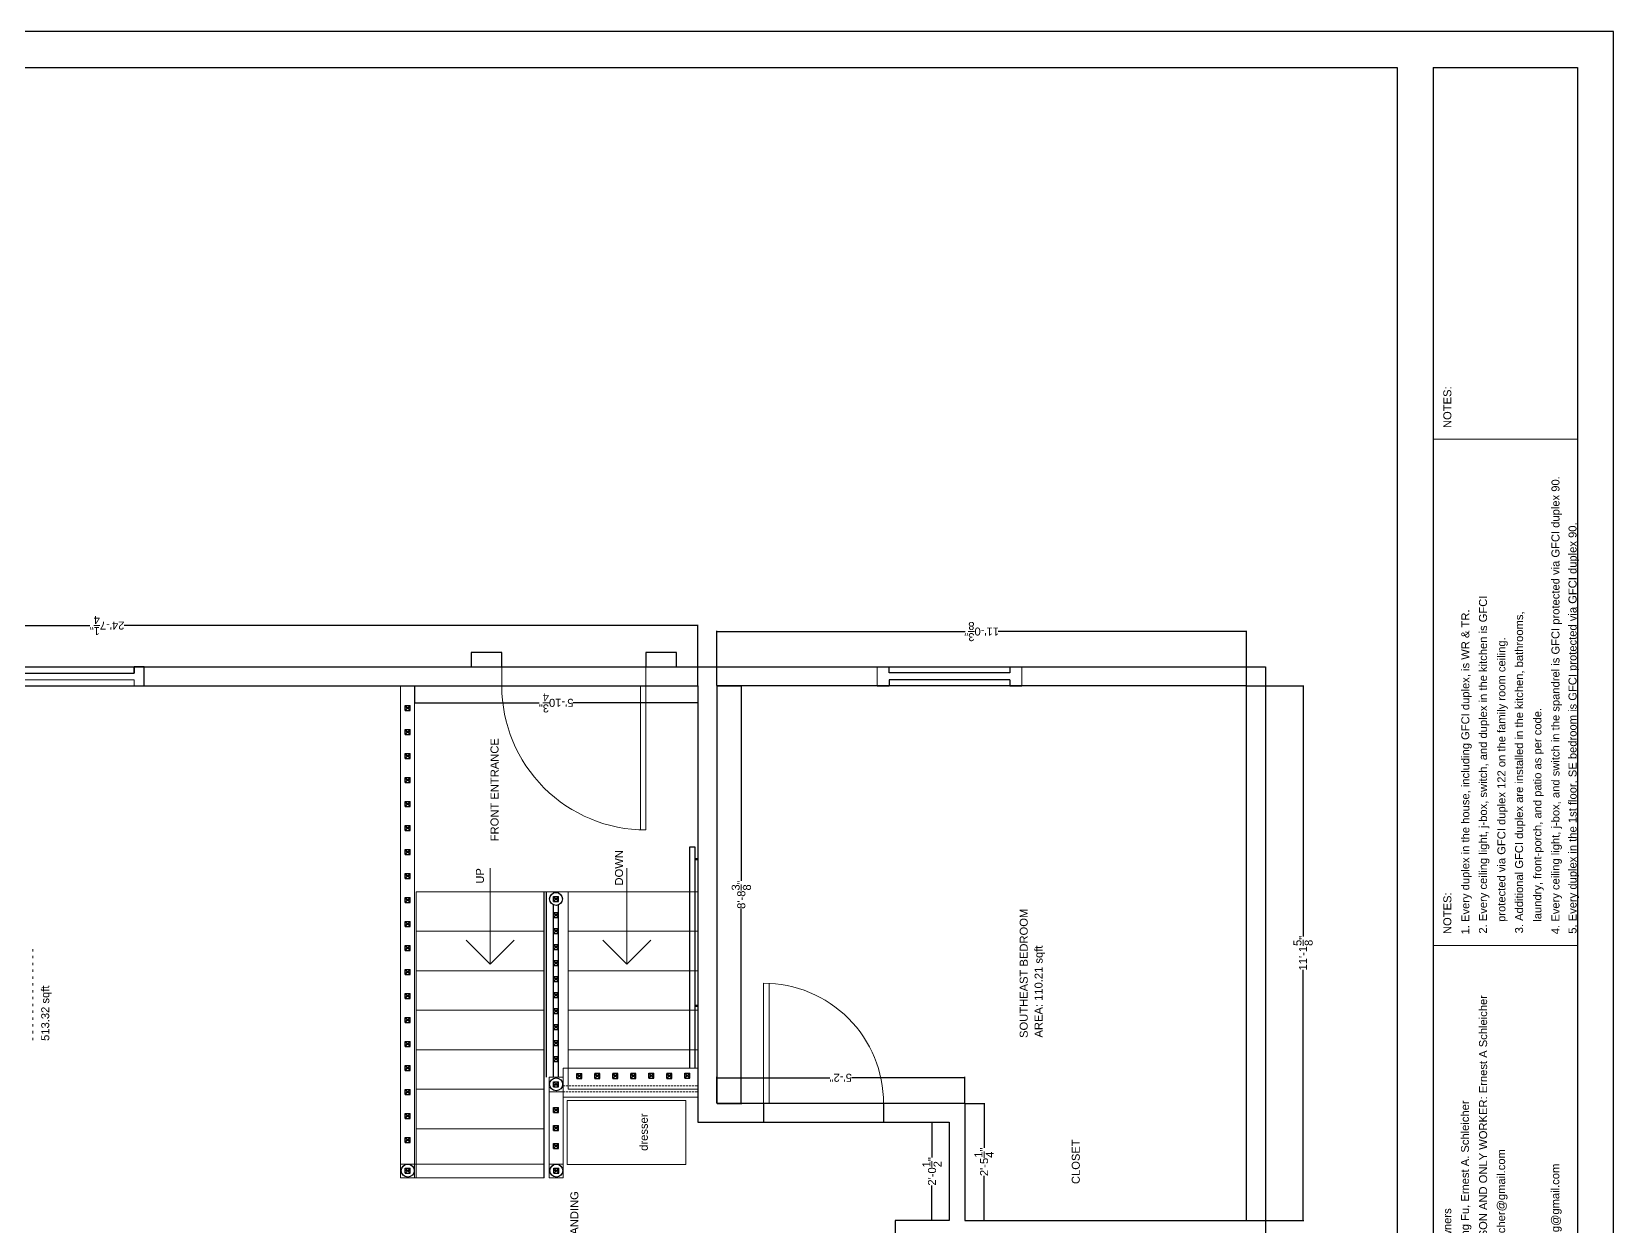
# Model space of a CAD drawing. Header units: inches. Extents: x 12 to 619, y -4 to 515.
# Drawn here: x 224.2 to 619.4, y 216.8 to 515.3 of the extents above; entities that cross this region are included whole.
import ezdxf

# ---------------------------------------------------------------- set-up
doc = ezdxf.new("R2010")
doc.units = ezdxf.units.IN
doc.header["$MEASUREMENT"] = 0
doc.linetypes.add('DASHED', pattern=[0.75, 0.5, -0.25])
doc.layers.get('0').update_dxf_attribs({"color": 1, "lineweight": 9})
for name, color, linetype, lineweight in [('00-page-edge', 7, 'Continuous', 9), ('A201-Dimensions', 7, 'Continuous', 9), ('A201-Floorplan-2nd-floor', 7, 'Continuous', 9), ('A201-Text', 7, 'Continuous', 9)]:
    doc.layers.add(name, color=color, linetype=linetype, lineweight=lineweight)
doc.layers.add('Title Block', color=7, linetype='Continuous')
doc.layers.get('0').off()
doc.styles.get("Standard").update_dxf_attribs({"font": 'Arial.ttf', "height": 2})
doc.dimstyles.get("Standard").update_dxf_attribs({"dimtxt": 0.18, "dimasz": 0.1175, "dimexe": 0.18, "dimexo": 0.0625, "dimgap": 0.09, "dimtad": 0, "dimtoh": 1, "dimdec": 3, "dimzin": 0, "dimdsep": 46, "dimlunit": 4, "dimtxsty": 'Standard', "dimblk": 'ARCHTICK', "dimblk1": 'ARCHTICK', "dimblk2": 'ARCHTICK', "dimcen": 0.09, "dimadec": 1, "dimazin": 0, "dimtfac": 1, "dimtdec": 3, "dimtofl": 0, "dimtmove": 0, "dimatfit": 3, "dimfxl": 1, "dimtolj": 1, "dimtzin": 0, "dimarcsym": 0})

# ---------------------------------------------------------------- blocks, each defined once
blk = doc.blocks.new('L2-dining-room-window')
at = {"layer": 'A201-Floorplan-2nd-floor', "lineweight": 30}
for p, q in [((0, -2.5), (0, 0)), ((0, 0), (4.75, 0)), ((4.75, 0), (4.75, -2.5)), ((3.2, -2.5), (4.75, -2.5)), ((3.2, -2.5), (3.2, -92.5)), ((4.75, -2.5), (3.2, -2.5)), ((0, -92.5), (0, -95)), ((3.2, -92.5), (4.75, -92.5)), ((4.75, -92.5), (3.2, -92.5)), ((4.75, -95), (4.75, -92.5)), ((0, -95), (4.75, -95))]:
    blk.add_line(p, q, dxfattribs=at)
at = {"layer": 'A201-Floorplan-2nd-floor'}
blk.add_lwpolyline([(0, -92.5), (1.55, -92.5), (1.55, -2.5), (0, -2.5)], dxfattribs=at)
blk = doc.blocks.new('L2-SE-bedroom-window')
at = {"lineweight": 30}
blk.add_line((0, -33.125), (0, -36.125), dxfattribs=at)
at = {"layer": 'A201-Floorplan-2nd-floor'}
for p, q in [((4.75, 0), (0, 0)), ((0, -36.125), (4.75, -36.125))]:
    blk.add_line(p, q, dxfattribs=at)
at = {"layer": 'A201-Floorplan-2nd-floor', "lineweight": 30}
for p, q in [((0, 0), (0, -3)), ((4.75, 0), (4.75, -3)), ((1.5, -3), (0, -3)), ((1.5, -33.125), (1.5, -3)), ((3.25, -3), (4.75, -3)), ((3.25, -33.125), (3.25, -3)), ((1.5, -33.125), (0, -33.125)), ((4.75, -33.125), (3.25, -33.125)), ((4.75, -33.125), (4.75, -36.125))]:
    blk.add_line(p, q, dxfattribs=at)
blk = doc.blocks.new('L2-SE-bedroom')
at = {"layer": 'A201-Floorplan-2nd-floor'}
for p, q in [((30, 0), (0, 0)), ((0, 0), (0, -1.38)), ((0, -1.38), (29.97, -1.38))]:
    blk.add_line(p, q, dxfattribs=at)
blk.add_arc((0, 0), 30, 270, 0, dxfattribs=at)
blk = doc.blocks.new('brick-facade-right-of-front-door')
at = {"lineweight": 30}
for p, q in [((3.625, 7.625), (0, 7.625)), ((0, 7.625), (0, 0)), ((3.625, 0), (3.625, 7.625)), ((0, 0), (3.625, 0))]:
    blk.add_line(p, q, dxfattribs=at)
blk = doc.blocks.new('brick-facade-left-of-front-door')
at = {"lineweight": 30}
for p, q in [((3.625, 0), (0, 0)), ((0, 0), (0, -7.625)), ((3.625, -7.625), (3.625, 0)), ((0, -7.625), (3.625, -7.625))]:
    blk.add_line(p, q, dxfattribs=at)
blk = doc.blocks.new('_ArchTick')
at = {"color": 0, "linetype": 'ByBlock', "lineweight": 30, "const_width": 0.15}
blk.add_lwpolyline([(-0.5, -0.5), (0.5, 0.5)], dxfattribs=at)
blk = doc.blocks.new('*D166')
at = {"layer": 'A201-Dimensions', "color": 0, "lineweight": -2, "transparency": 16777216}
for p, q in [((527.81, 351.82), (542.03, 351.82)), ((541.85, 351.82), (541.85, 289.2)), ((541.85, 218.25), (541.85, 280.88)), ((527.81, 218.25), (542.03, 218.25))]:
    blk.add_line(p, q, dxfattribs=at)
at = {"layer": 'A201-Dimensions', "color": 0, "lineweight": -2, "transparency": 16777216, "xscale": 0.1175, "yscale": 0.1175, "zscale": 0.1175}
for p, rotation in [((541.85, 351.82), 90), ((541.85, 218.25), 270)]:
    blk.add_blockref('_ArchTick', p, dxfattribs=dict(at, rotation=rotation))
at = {"layer": 'A201-Dimensions', "color": 0, "lineweight": 5, "transparency": 16777216, "insert": (541.85, 285.04), "char_height": 2, "attachment_point": 5, "rotation": 90}
blk.add_mtext('\\A1;11\'-1{\\H1x;\\S5/8;}"', dxfattribs=at)
blk = doc.blocks.new('*D167')
at = {"layer": 'A201-Dimensions', "color": 0, "lineweight": -2, "transparency": 16777216}
for p, q in [((457.39, 247.5), (462.33, 247.5)), ((462.15, 247.5), (462.15, 236.4)), ((462.15, 218.25), (462.15, 229.36)), ((457.39, 218.25), (462.33, 218.25))]:
    blk.add_line(p, q, dxfattribs=at)
at = {"layer": 'A201-Dimensions', "color": 0, "lineweight": -2, "transparency": 16777216, "xscale": 0.1175, "yscale": 0.1175, "zscale": 0.1175}
for p, rotation in [((462.15, 247.5), 90), ((462.15, 218.25), 270)]:
    blk.add_blockref('_ArchTick', p, dxfattribs=dict(at, rotation=rotation))
at = {"layer": 'A201-Dimensions', "color": 0, "lineweight": 5, "transparency": 16777216, "insert": (462.15, 232.88), "char_height": 2, "attachment_point": 5, "rotation": 90}
blk.add_mtext('\\A1;2\'-5{\\H1x;\\S1/4;}"', dxfattribs=at)
blk = doc.blocks.new('*D168')
at = {"layer": 'A201-Dimensions', "color": 0, "lineweight": -2, "transparency": 16777216}
for p, q in [((395.42, 351.82), (401.66, 351.82)), ((401.48, 351.82), (401.48, 303.14)), ((401.48, 247.5), (401.48, 296.19)), ((395.42, 247.5), (401.66, 247.5))]:
    blk.add_line(p, q, dxfattribs=at)
at = {"layer": 'A201-Dimensions', "color": 0, "lineweight": -2, "transparency": 16777216, "xscale": 0.1175, "yscale": 0.1175, "zscale": 0.1175}
for p, rotation in [((401.48, 351.82), 90), ((401.48, 247.5), 270)]:
    blk.add_blockref('_ArchTick', p, dxfattribs=dict(at, rotation=rotation))
at = {"layer": 'A201-Dimensions', "color": 0, "lineweight": 5, "transparency": 16777216, "insert": (401.48, 299.66), "char_height": 2, "attachment_point": 5, "rotation": 90}
blk.add_mtext('\\A1;8\'-8{\\H1x;\\S3/8;}"', dxfattribs=at)
blk = doc.blocks.new('*D169')
at = {"layer": 'A201-Dimensions', "color": 0, "lineweight": -2, "transparency": 16777216}
for p, q in [((453.39, 242.75), (448.96, 242.75)), ((449.14, 242.75), (449.14, 234)), ((449.14, 218.25), (449.14, 227.01)), ((453.39, 218.25), (448.96, 218.25))]:
    blk.add_line(p, q, dxfattribs=at)
at = {"layer": 'A201-Dimensions', "color": 0, "lineweight": -2, "transparency": 16777216, "xscale": 0.1175, "yscale": 0.1175, "zscale": 0.1175}
for p, rotation in [((449.14, 242.75), 90), ((449.14, 218.25), 270)]:
    blk.add_blockref('_ArchTick', p, dxfattribs=dict(at, rotation=rotation))
at = {"layer": 'A201-Dimensions', "color": 0, "lineweight": 5, "transparency": 16777216, "insert": (449.14, 230.5), "char_height": 2, "attachment_point": 5, "rotation": 90}
blk.add_mtext('\\A1;2\'-0{\\H1x;\\S1/2;}"', dxfattribs=at)
blk = doc.blocks.new('*D172')
at = {"layer": 'A201-Dimensions', "color": 0, "lineweight": -2, "transparency": 16777216}
for p, q in [((395.35, 351.88), (395.35, 365.58)), ((395.35, 365.4), (457.4, 365.4)), ((527.75, 365.4), (465.71, 365.4)), ((527.75, 351.88), (527.75, 365.58))]:
    blk.add_line(p, q, dxfattribs=at)
at = {"layer": 'A201-Dimensions', "color": 0, "lineweight": -2, "transparency": 16777216, "xscale": 0.1175, "yscale": 0.1175, "zscale": 0.1175, "rotation": 180}
blk.add_blockref('_ArchTick', (395.35, 365.4), dxfattribs=at)
at = {"layer": 'A201-Dimensions', "color": 0, "lineweight": -2, "transparency": 16777216, "xscale": 0.1175, "yscale": 0.1175, "zscale": 0.1175}
blk.add_blockref('_ArchTick', (527.75, 365.4), dxfattribs=at)
at = {"layer": 'A201-Dimensions', "color": 0, "lineweight": 5, "transparency": 16777216, "insert": (461.55, 365.4), "char_height": 2, "attachment_point": 5, "rotation": 180}
blk.add_mtext('\\A1;11\'-0{\\H1x;\\S3/8;}"', dxfattribs=at)
blk = doc.blocks.new('*D173')
at = {"layer": 'A201-Dimensions', "color": 0, "lineweight": -2, "transparency": 16777216}
for p, q in [((395.35, 247.57), (395.35, 254.09)), ((395.35, 253.91), (423.59, 253.91)), ((457.33, 253.91), (429.09, 253.91)), ((457.33, 247.57), (457.33, 254.09))]:
    blk.add_line(p, q, dxfattribs=at)
at = {"layer": 'A201-Dimensions', "color": 0, "lineweight": -2, "transparency": 16777216, "xscale": 0.1175, "yscale": 0.1175, "zscale": 0.1175, "rotation": 180}
blk.add_blockref('_ArchTick', (395.35, 253.91), dxfattribs=at)
at = {"layer": 'A201-Dimensions', "color": 0, "lineweight": -2, "transparency": 16777216, "xscale": 0.1175, "yscale": 0.1175, "zscale": 0.1175}
blk.add_blockref('_ArchTick', (457.33, 253.91), dxfattribs=at)
at = {"layer": 'A201-Dimensions', "color": 0, "lineweight": 5, "transparency": 16777216, "insert": (426.34, 253.91), "char_height": 2, "attachment_point": 5, "rotation": 180}
blk.add_mtext('\\A1;5\'-2"', dxfattribs=at)
blk = doc.blocks.new('*D174')
at = {"layer": 'A201-Dimensions', "color": 0, "lineweight": -2, "transparency": 16777216}
for p, q in [((95.41, 351.88), (95.41, 367.08)), ((95.41, 366.9), (238.71, 366.9)), ((390.6, 366.9), (247.31, 366.9)), ((390.6, 351.88), (390.6, 367.08))]:
    blk.add_line(p, q, dxfattribs=at)
at = {"layer": 'A201-Dimensions', "color": 0, "lineweight": -2, "transparency": 16777216, "xscale": 0.1175, "yscale": 0.1175, "zscale": 0.1175, "rotation": 180}
blk.add_blockref('_ArchTick', (95.41, 366.9), dxfattribs=at)
at = {"layer": 'A201-Dimensions', "color": 0, "lineweight": -2, "transparency": 16777216, "xscale": 0.1175, "yscale": 0.1175, "zscale": 0.1175}
blk.add_blockref('_ArchTick', (390.6, 366.9), dxfattribs=at)
at = {"layer": 'A201-Dimensions', "color": 0, "lineweight": 5, "transparency": 16777216, "insert": (243.01, 366.9), "char_height": 2, "attachment_point": 5, "rotation": 180}
blk.add_mtext('\\A1;24\'-7{\\H1x;\\S1/4;}"', dxfattribs=at)
blk = doc.blocks.new('L2-front-door')
at = {"layer": 'A201-Floorplan-2nd-floor'}
for p, q in [((-36, 0), (0, 0)), ((-35.97, 1.38), (0, 1.38))]:
    blk.add_line(p, q, dxfattribs=at)
at = {"layer": 'A201-Floorplan-2nd-floor', "lineweight": 30}
blk.add_line((0, 1.38), (0, 0), dxfattribs=at)
at = {"layer": 'A201-Floorplan-2nd-floor'}
blk.add_arc((0, 0), 36, 90, 180, dxfattribs=at)
blk = doc.blocks.new('L2-banister-rail')
at = {"layer": 'A201-Floorplan-2nd-floor', "lineweight": -3}
for p, q in [((292.34, -354.55), (291.09, -355.8)), ((292.34, -355.8), (291.09, -354.55)), ((291.09, -354.55), (291.09, -355.8)), ((291.09, -354.55), (292.34, -354.55)), ((292.34, -354.55), (292.34, -355.8)), ((291.09, -355.8), (292.34, -355.8))]:
    blk.add_line(p, q, dxfattribs=at)
at = {"layer": 'A201-Floorplan-2nd-floor', "lineweight": 5}
blk.add_line((291.71, -355.8), (291.71, -354.55), dxfattribs=at)
blk = doc.blocks.new('L2-dresser-in-front-of-banister')
at = {"layer": 'A201-Floorplan-2nd-floor', "lineweight": 5}
for p, q in [((232.25, -357.98), (232.25, -387.6)), ((248.25, -357.98), (232.25, -357.98)), ((248.25, -387.6), (248.25, -357.98)), ((232.25, -387.6), (248.25, -387.6))]:
    blk.add_line(p, q, dxfattribs=at)
blk = doc.blocks.new('L2-SW-bannister-ball')
at = {"layer": 'A201-Floorplan-2nd-floor', "lineweight": -3}
blk.add_circle((231.61, -355.22), 1.62, dxfattribs=at)
at = {"color": 1, "lineweight": 5}
blk.add_blockref('L2-banister-rail', (-60.1, -0.01), dxfattribs=at)
blk = doc.blocks.new('L2-SE-bannister-ball')
at = {"layer": 'A201-Floorplan-2nd-floor', "lineweight": -3}
blk.add_circle((252.25, -355.22), 1.62, dxfattribs=at)
at = {"color": 1, "lineweight": 5}
blk.add_blockref('L2-banister-rail', (-39.46, 0), dxfattribs=at)
blk = doc.blocks.new('L1-pt-5-bannister-ball')
at = {"layer": 'A201-Floorplan-2nd-floor', "lineweight": -3}
blk.add_circle((298.59, -355.2), 1.61, dxfattribs=at)
at = {"color": 1, "lineweight": 5}
blk.add_blockref('L2-banister-rail', (6.88, -0.02), dxfattribs=at)
blk = doc.blocks.new('L2-south-stairway-5-steps')
at = {"layer": 'A201-Floorplan-2nd-floor', "lineweight": 5}
for p, q in [((-49.375, 0), (0, 0)), ((-49.375, 0), (-49.375, -32.40625)), ((-39.5, 0), (-39.5, -32.40625)), ((-29.625, 0), (-29.625, -32.40625)), ((-19.75, 0), (-19.75, -32.40625)), ((-9.875, 0), (-9.875, -32.40625)), ((0, 0), (0, -32.40625))]:
    blk.add_line(p, q, dxfattribs=at)
blk = doc.blocks.new('L2-south-stairway-handrail-to-L1')
at = {"layer": 'A201-Floorplan-2nd-floor', "lineweight": -3}
for p, q in [((-44.12, 1.25), (11.23, 1.25)), ((11.23, 0), (-44.12, 0)), ((-28.71, -0.75), (-28.71, 0)), ((-28.46, -0.75), (-28.46, 0)), ((8.09, 0), (8.09, -0.75)), ((8.34, 0), (8.34, -0.75)), ((11.23, 1.25), (11.23, 0))]:
    blk.add_line(p, q, dxfattribs=at)
blk = doc.blocks.new('L1-arrow')
at = {"lineweight": 5}
for p, q in [((188.32, -365.98), (182.32, -359.98)), ((182.32, -365.98), (164.32, -365.98)), ((182.32, -365.98), (188.32, -365.98)), ((188.32, -365.98), (182.32, -371.98))]:
    blk.add_line(p, q, dxfattribs=at)
blk = doc.blocks.new('*D212')
at = {"layer": 'A201-Dimensions', "color": 0, "lineweight": -2, "transparency": 16777216}
for p, q in [((319.85, 351.75), (319.85, 347.41)), ((390.6, 351.75), (390.6, 347.41)), ((319.85, 347.59), (350.95, 347.59)), ((390.6, 347.59), (359.51, 347.59))]:
    blk.add_line(p, q, dxfattribs=at)
at = {"layer": 'A201-Dimensions', "color": 0, "lineweight": -2, "transparency": 16777216, "xscale": 0.1175, "yscale": 0.1175, "zscale": 0.1175, "rotation": 180}
blk.add_blockref('_ArchTick', (319.85, 347.59), dxfattribs=at)
at = {"layer": 'A201-Dimensions', "color": 0, "lineweight": -2, "transparency": 16777216, "xscale": 0.1175, "yscale": 0.1175, "zscale": 0.1175}
blk.add_blockref('_ArchTick', (390.6, 347.59), dxfattribs=at)
at = {"layer": 'A201-Dimensions', "color": 0, "lineweight": 5, "transparency": 16777216, "insert": (355.23, 347.59), "char_height": 2, "attachment_point": 5, "rotation": 180}
blk.add_mtext('\\A1;5\'-10{\\H1x;\\S3/4;}"', dxfattribs=at)

msp = doc.modelspace()

# ---------------------------------------------------------------- linework, layer by layer
at = {"layer": '00-page-edge', "lineweight": 5}
for p, q in [((574.3969, 413.4613), (610.3969, 413.4613)), ((574.3969, 286.9613), (610.3969, 286.9613))]:
    msp.add_line(p, q, dxfattribs=at)
at = {"layer": '00-page-edge', "lineweight": -3}
for points in [[(12.0961, -4.0387), (619.3969, -4.0387), (619.3969, 515.3126), (12.0961, 515.3126)], [(565.3969, 4.9613), (21.0961, 4.9613), (21.0961, 506.3126), (565.3969, 506.3126)]]:
    msp.add_lwpolyline(points, close=True, dxfattribs=at)
at = {"layer": 'A201-Floorplan-2nd-floor', "lineweight": -3}
for p, q in [((90.6912, 356.5673), (532.5022, 356.5673)), ((532.5022, 356.5673), (532.5022, 35.2654)), ((352.1982, 228.8758), (352.1982, 300.3798)), ((352.8232, 254.0048), (352.8232, 300.3798)), ((354.5545, 254.0048), (354.5545, 297.1224)), ((355.8045, 254.0048), (355.8045, 297.1066)), ((407.0419, 247.5048), (407.0419, 242.7548)), ((437.0419, 247.5048), (437.0419, 242.7548))]:
    msp.add_line(p, q, dxfattribs=at)
at = {"layer": 'A201-Floorplan-2nd-floor', "lineweight": 5}
for p, q in [((341.6398, 351.8173), (341.6398, 356.5673)), ((377.6398, 351.8173), (377.6398, 356.5673)), ((316.3544, 351.8173), (316.3544, 228.8758)), ((319.8544, 351.8173), (319.8544, 228.8758)), ((320.2607, 300.3798), (320.2607, 228.8758)), ((352.1982, 300.3798), (320.2607, 300.3798)), ((390.6044, 300.3798), (352.1982, 300.3798)), ((352.1982, 290.5048), (320.2607, 290.5048)), ((352.1982, 280.6298), (320.2607, 280.6298)), ((352.1982, 270.7548), (320.2607, 270.7548)), ((352.1982, 260.8798), (320.2607, 260.8798)), ((353.4794, 228.8758), (353.4794, 254.0048)), ((353.4794, 254.0048), (356.9794, 254.0048)), ((390.6044, 256.2548), (356.9794, 256.2548)), ((356.9794, 228.8758), (356.9794, 256.2548)), ((390.6044, 249.0048), (390.6044, 256.2548)), ((352.1982, 251.0048), (320.2607, 251.0048)), ((356.9794, 250.3606), (353.4794, 250.3606)), ((390.6044, 249.0048), (356.9794, 249.0048)), ((352.1982, 241.1298), (320.2607, 241.1298)), ((352.1982, 232.3161), (316.3544, 232.3161)), ((353.4794, 232.3161), (356.9794, 232.3161)), ((316.3544, 228.8758), (352.1982, 228.8758)), ((353.4794, 228.8758), (356.9794, 228.8758))]:
    msp.add_line(p, q, dxfattribs=at)
at = {"layer": 'A201-Floorplan-2nd-floor', "linetype": 'DASHED', "lineweight": 5}
for p, q in [((356.9794, 251.8606), (390.6044, 251.8606)), ((356.9794, 250.3606), (390.6044, 250.3606))]:
    msp.add_line(p, q, dxfattribs=at)
at = {"layer": 'A201-Floorplan-2nd-floor', "lineweight": -3}
for points in [[(221.7882, 173.9383), (221.7882, 40.0259), (95.4132, 39.9423), (95.4132, 351.8173), (390.6044, 351.8173), (390.6044, 242.7548), (453.452, 242.7548), (453.452, 218.2548), (439.8979, 218.2548), (439.8979, 152.5048), (404.5647, 152.5048), (404.5647, 173.9383), (221.7829, 173.9383)], [(366.1044, 254.9673), (364.8549, 254.9673)], [(370.6044, 254.9673), (369.3549, 254.9673)], [(375.1044, 254.9673), (373.8549, 254.9673)], [(379.6044, 254.9673), (378.358, 254.9673)], [(384.1044, 254.9673), (382.8549, 254.9673)]]:
    msp.add_lwpolyline(points, dxfattribs=at)
msp.add_lwpolyline([(457.327, 247.5048), (457.327, 218.2548), (527.7522, 218.2548), (527.7522, 351.8173), (395.3544, 351.8173), (395.3544, 247.5048)], close=True, dxfattribs=at)
at = {"layer": 'Title Block', "lineweight": -3}
for p, q in [((574.3969, 506.3126), (574.3969, 4.9613)), ((574.3969, 506.3126), (610.3969, 506.3126)), ((610.3969, 506.3126), (610.3969, 4.9613))]:
    msp.add_line(p, q, dxfattribs=at)

# ---------------------------------------------------------------- block references
at = {"lineweight": -3, "rotation": 89.99999999999999}
for name, p in [('L2-dining-room-window', (157.2419, 351.8173)), ('L2-SE-bedroom', (407.0419, 247.5048))]:
    msp.add_blockref(name, p, dxfattribs=at)
at = {"lineweight": 5, "rotation": 89.99999999999999}
for name, p in [('L2-front-door', (377.6398, 351.8173)), ('L2-south-stairway-handrail-to-L1', (389.8544, 300.3798)), ('L2-south-stairway-5-steps', (358.1982, 300.3798)), ('L1-pt-5-bannister-ball', (0, 0)), ('L2-SE-bannister-ball', (0, 0)), ('L2-dresser-in-front-of-banister', (0, 0)), ('L2-SW-bannister-ball', (-37.0725, -0.9188)), ('L2-SW-bannister-ball', (0.0525, -0.9194))]:
    msp.add_blockref(name, p, dxfattribs=at)
at = {"color": 1, "lineweight": 5, "rotation": 89.99999999999999}
for p in [(-37.0675, 54.6046), (-37.0675, 48.6046), (-37.0675, 42.6046), (-37.0675, 36.6046), (-37.0675, 30.6046), (-37.0675, 24.6046), (-37.0675, 18.6046), (-37.0675, 12.6046), (-37.0675, 6.6046), (-37.0675, 0.6046), (0.0212, 2.8831), (0, -1.1169), (-37.0675, -5.3954), (0, -5.1169), (-37.0675, -11.3954), (0, -9.1169), (0, -13.1169), (-37.0675, -17.3954), (0, -17.1169), (-37.0675, -23.3954), (0, -21.1169), (0, -25.1169), (-37.0675, -29.3954), (0, -29.1169), (-37.0675, -35.3954), (0, -33.1169), (5.8035, -37.3699), (10.3035, -37.3699), (14.8035, -37.3699), (19.3035, -37.3699), (23.8035, -37.3325), (28.3035, -37.3699), (32.8035, -37.3325), (-37.0675, -41.3954), (0, -45.8509), (-37.0675, -47.3954), (0, -50.3509), (-37.0675, -53.3954), (0, -54.8509)]:
    msp.add_blockref('L2-banister-rail', p, dxfattribs=at)
at = {"layer": 'A201-Floorplan-2nd-floor', "lineweight": -3, "rotation": 89.99999999999999}
for name, p in [('brick-facade-right-of-front-door', (341.6398, 356.5673)), ('brick-facade-left-of-front-door', (377.6398, 356.5673)), ('L2-SE-bedroom-window', (435.46, 351.8173))]:
    msp.add_blockref(name, p, dxfattribs=at)
at = {"layer": 'A201-Floorplan-2nd-floor', "lineweight": 5, "rotation": 270}
for p in [(704.7186, 470.5934), (738.8692, 470.5934)]:
    msp.add_blockref('L1-arrow', p, dxfattribs=at)

# ---------------------------------------------------------------- texts
at = {"layer": 'A201-Floorplan-2nd-floor', "lineweight": 5}
for s, p in [('DOWN', (371.9285, 301.9315)), ('UP', (337.1726, 302.3907)), ('dresser', (378.131, 235.6393))]:
    msp.add_text(s, height=2, rotation=90, dxfattribs=at).set_placement(p)
at = {"layer": 'A201-Text', "lineweight": 5}
for s, p in [('FRONT ENTRANCE', (340.8266, 312.9957)), ('SOUTHEAST BEDROOM', (473.0576, 263.8438)), ('AREA: 110.21 sqft', (476.7725, 263.9404)), ('CLOSET', (486.065, 227.3343)), ('UPPER LANDING', (360.7686, 202.7277))]:
    msp.add_text(s, height=2, rotation=90, dxfattribs=at).set_placement(p)
at = {"layer": 'A201-Text', "lineweight": 5, "insert": (213.2232, 263.1075), "char_height": 2, "width": 69.687987, "attachment_point": 1, "rotation": 90}
msp.add_mtext('KITCHEN AREA\\PDINING AREA\\PUPPER LANDING AREA\\P- - - - - - - - - - - - - -\\P513.32 sqft', dxfattribs=at)
at = {"layer": 'Title Block', "lineweight": 5}
for s, p in [('NOTES:', (578.9118, 416.2579)), ('4. Every ceiling light, j-box, and switch in the spandrel is GFCI protected via GFCI duplex 90.', (605.9305, 289.7808)), ('5. Every duplex in the 1st floor, SE bedroom is GFCI protected via GFCI duplex 90.', (610.2001, 289.8813)), ('2. Every ceiling light, j-box, switch, and duplex in the kitchen is GFCI', (587.8263, 289.9106)), ('1. Every duplex in the house, including GFCI duplex, is WR & TR.', (583.4031, 289.7077)), ('3. Additional GFCI duplex are installed in the kitchen, bathrooms,', (596.837, 289.9862)), ('protected via GFCI duplex 122 on the family room ceiling.', (592.4199, 292.8392)), ('laundry, front-porch, and patio as per code.', (601.4164, 292.8883)), ('NOTES:', (578.9118, 289.8053)), ('RESPONSIBLE PERSON AND ONLY WORKER: Ernest A Schleicher', (587.8478, 187.7749)), ('OWNER NAMES: Yang Fu, Ernest A. Schleicher', (583.3143, 187.8359)), ('Email: ernest.schleicher@gmail.com', (592.3562, 190.8375)), ('Email: angela.fuyang@gmail.com', (605.8749, 190.766)), ('COMPANY: Home Owners', (578.8904, 187.7415))]:
    msp.add_text(s, height=2, rotation=90, dxfattribs=at).set_placement(p)

# ---------------------------------------------------------------- dimensions: what is measured, and where the dimension line sits
at = {"layer": 'A201-Dimensions', "lineweight": 5}
for base, p1, p2, angle, picture, middle in [((390.6044, 366.8957), (95.4132, 351.8173), (390.6044, 351.8173), 180, '*D174', (243.0088, 366.8957)), ((395.3544, 365.4018), (527.7522, 351.8173), (395.3544, 351.8173), 180, '*D172', (461.5533, 365.4018)), ((390.6044, 347.5941), (319.8544, 351.8173), (390.6044, 351.8173), 180, '*D212', (355.2294, 347.5941)), ((401.4800342317, 247.5048165256), (395.3544375468, 351.8173165256), (395.3544375468, 247.5048165256), 90, '*D168', (401.4800342317, 299.6610665256)), ((457.327, 253.9139), (395.3544, 247.5048), (457.327, 247.5048), 180, '*D173', (426.3407, 253.9139)), ((462.1492, 218.2548), (457.327, 247.5048), (457.327, 218.2548), 90, '*D167', (462.1492, 232.8798)), ((449.1353, 218.2548), (453.452, 242.7548), (453.452, 218.2548), 90, '*D169', (449.1353, 230.5048))]:
    dim = msp.add_linear_dim(base=base, p1=p1, p2=p2, angle=angle, dimstyle='Standard', dxfattribs=at)
    dim.commit()
    dim.dimension.update_dxf_attribs({"geometry": picture, "text_midpoint": middle})
dim = msp.add_linear_dim(base=(541.8460031118, 351.8173165256), p1=(527.7522124542, 218.2548165256), p2=(527.7522124542, 351.8173165256), angle=90, dimstyle='Standard', dxfattribs=at)
dim.commit()
dim.dimension.update_dxf_attribs({"geometry": '*D166', "text_midpoint": (541.8460031118, 285.0360665256), "dimtype": 160})

doc.saveas('drawing.dxf')
